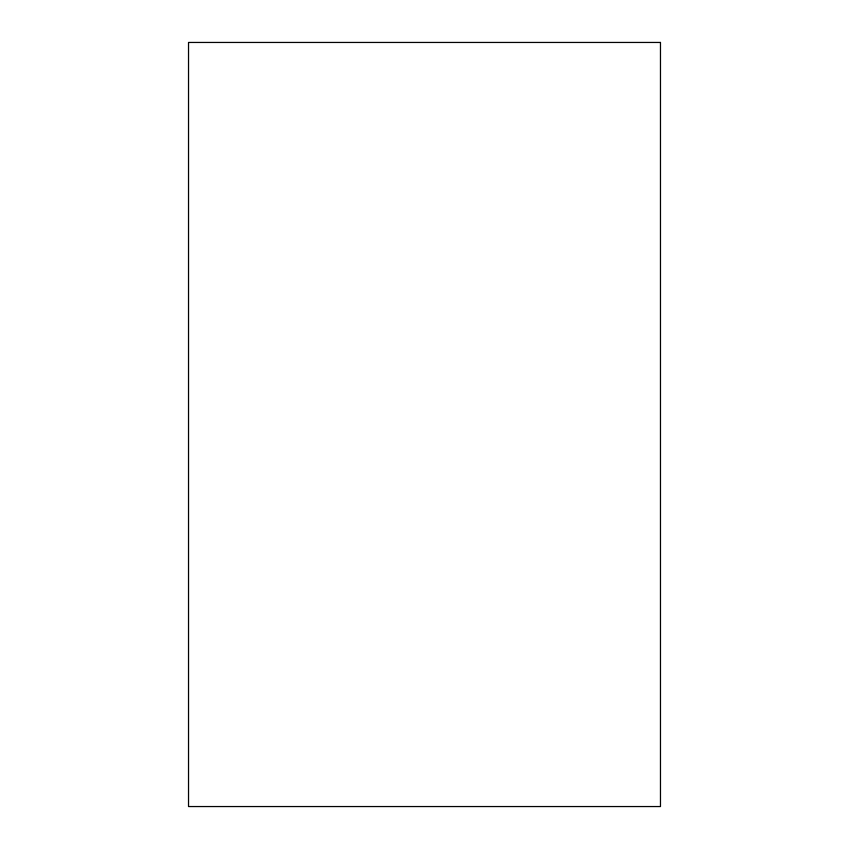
<?xml version="1.0" encoding="UTF-8"?>
<svg xmlns="http://www.w3.org/2000/svg" width="849" height="849" viewBox="0 0 849 849"><rect width="100%" height="100%" fill="white"/><g stroke="black" fill="none" stroke-linecap="round" stroke-linejoin="round"><path stroke-width="1.27" d="M660.469 42.45L188.531 42.45L188.531 806.55L660.469 806.55L660.469 42.45"/></g></svg>
